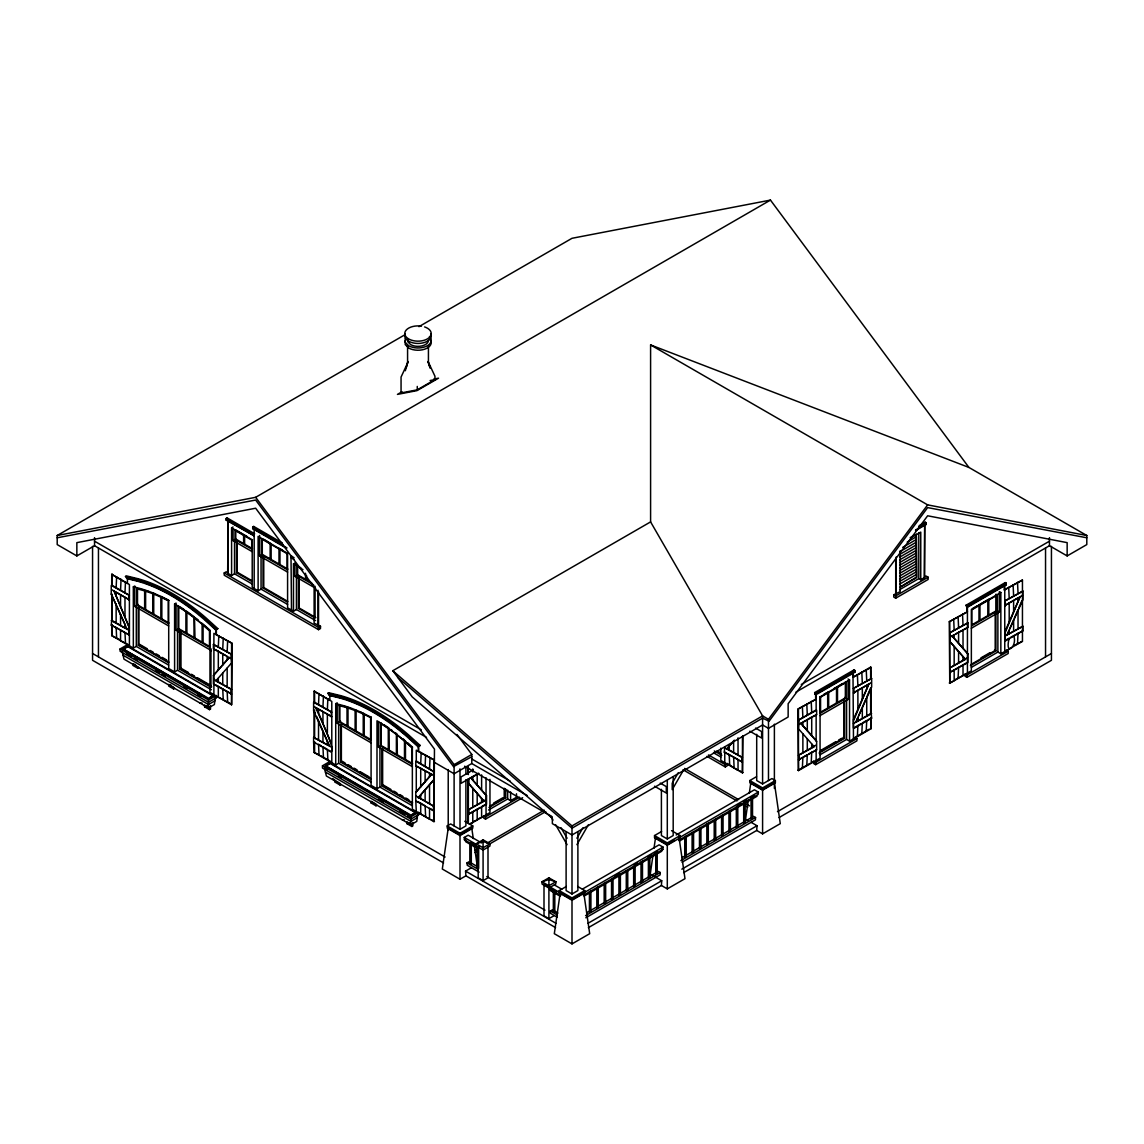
<?xml version="1.0" encoding="UTF-8"?>
<svg xmlns="http://www.w3.org/2000/svg" width="1144" height="1144" viewBox="0 0 1144 1144"><rect width="100%" height="100%" fill="white"/><g stroke="black" fill="none" stroke-linecap="round" stroke-linejoin="round"><path stroke-width="1.5" d="M586.658 912.755L658.286 871.399L660.26 872.529L660.088 874.888L585.814 917.774M583.411 895.337L662.876 849.463L663.034 847.103L659.116 844.83L582.396 889.117M588.359 927.655L661.404 885.485L661.732 880.751L650.264 874.13L653.009 855.126M681.953 857.728L753.581 816.373L755.555 817.502L755.383 819.876L682.067 862.204M676.161 834.991L754.411 789.803L758.343 792.077L758.172 794.436L678.707 840.325M683.654 872.629L756.699 830.458L757.028 825.739L751.136 822.336M654.01 848.204L655.512 837.837L667.295 844.644L674.66 840.382M748.305 800.099L745.559 819.118L748.348 820.72M749.306 793.192L750.807 782.811L762.59 789.617L774.388 782.811L780.279 823.651L762.59 833.862L756.699 830.458M405.233 338.367L405.233 342.313L408.651 345.745A13.227 7.636 0 0 0 426.054 346.403A13.227 7.636 0 0 0 429.458 336.522M405.233 340.64L405.233 344.587L408.651 348.005A13.227 7.636 0 0 0 424.61 349.22A13.227 7.636 0 0 0 430.773 340.64M407.764 339.568L407.936 341.899L410.639 344.601A10.425 6.02 0 0 0 421.993 345.903A10.425 6.02 0 0 0 428.428 340.34M405.319 370.742L407.936 361.475L406.234 367.653M853.967 719.733L868.796 684.069L853.467 719.447L853.467 728.084L860.831 723.823M856.513 720.591L857.886 717.417L857.886 720.992M858.529 715.958L861.675 708.665M866.108 698.455L862.319 707.207L862.319 718.432M870.527 688.245L866.737 696.996L866.737 715.887M871.642 678.449L853.467 688.373L871.642 678.449L871.642 687.072L855.826 722.179L871.156 713.327L871.642 718.146L853.967 728.356M1005.261 632.389L1020.091 596.71L1004.761 632.103L1004.761 640.726L1009.194 638.18C1004.318 657.686 1018.017 646.117 1013.613 635.621M1022.936 591.091L1004.761 601.029L1022.936 591.091L1022.936 599.728L1007.12 634.82L1009.194 630.072L1009.194 633.633M1009.823 628.614L1013.613 619.862L1013.613 631.088M1014.242 618.404L1018.031 609.652L1018.031 628.528M1018.66 608.193L1021.821 600.9M576.919 838.223L582.982 827.713M576.919 844.644L588.402 824.724M678.278 772.701L672.214 783.197L672.214 789.617L682.825 771.242M768.482 780.551L768.482 719.29L927.641 504.876L1086.8 535.506L1086.8 544.587L1067.152 555.927L1049.463 545.717L795.952 692.091M213.413 675.489L229.229 657.514L213.413 675.489L213.413 684.126L231.588 694.051M433.962 810.896L415.787 800.957L415.787 792.334L431.603 774.359L429.543 773.172L429.543 776.733M415.787 792.334L431.603 774.359M433.476 780.094L418.146 797.797L433.962 779.808L433.476 771.471L415.787 761.26L415.787 765.794L433.962 775.718M734.305 740.168L726.64 749.005L733.619 741.24L733.619 752.466M426.54 737.408L94.537 545.717L76.848 555.927L57.2 544.587L57.2 535.506L405.033 334.692M418.947 326.655L572 238.295L770.455 200.1L968.911 467.438L1086.8 535.506M402.087 391.72L397.454 394.394L416.931 390.647L438.552 378.178L433.676 379.107M407.579 346.017L407.579 363.034L401.058 377.062L401.058 392.95L417.26 389.832L434.949 379.622L434.949 376.219L428.071 361.475L430.158 368.068L428.428 363.034L428.428 346.017M127.041 629.157L111.24 594.051L111.24 585.428L129.415 595.352L111.726 585.142L111.726 574.359L127.442 583.44L127.442 578.306L138.095 580.923A188.617 108.895 60 0 1 143.043 582.41M116.631 576.633L116.145 587.687M57.2 535.506L255.655 497.311L770.455 200.1M121.064 579.179L120.563 590.247M125.482 576.462L126.469 575.904L138.209 578.778A190.69 110.096 60 0 1 206.077 617.974L217.832 628.642L215.372 629.643L204.733 619.962A188.617 108.895 60 0 0 137.595 581.209L126.955 578.592L125.482 576.462L137.223 579.35A190.69 110.096 60 0 1 205.105 618.532L216.845 629.214M226.183 518.489L227.155 517.932L254.669 533.805L253.682 534.377L226.183 518.489L226.183 520.191L254.182 535.792L229.129 521.335M226.183 520.191L227.155 517.932M111.726 589.675L129.415 599.885L116.145 592.234L116.145 595.795M125.482 581.738L124.982 592.792M111.24 594.051L124.982 624.395L124.982 627.97L111.726 620.305L111.24 625.124L129.415 635.063L126.469 633.361M252.209 584.012L234.534 573.802L231.588 575.503L231.588 527.856L233.061 526.998M168.583 665.05L136.293 646.403L133.333 648.105L133.333 586.843L134.806 585.985L134.806 606.406L168.64 625.94M137.509 588.416L137.509 604.847L168.954 623.008L168.211 623.423L136.78 605.276L136.78 588.831L140.683 589.189M285.957 547.904L252.71 528.7L252.71 526.998L253.682 526.426L282.411 543.014M252.71 528.7L253.682 526.426M233.061 528.7L233.061 540.611L234.534 539.768L234.534 573.802M235.02 539.482L235.764 539.053L252.466 548.691L251.723 549.12L235.02 539.482L235.02 530.401L251.723 540.039L252.466 539.625M134.806 606.406L136.293 605.562L136.293 646.403M136.78 605.276L138.252 604.432M111.24 625.124L119.09 629.1M136.78 588.831L141.541 590.004A177.492 102.474 60 0 1 166.738 600.071L168.954 600.457L165.165 598.598A180.266 104.075 60 0 0 133.333 586.843M111.726 624.853L111.726 635.621L119.591 639.596M128.915 626.712L114.085 591.048L128.915 626.712L128.915 635.335M314.114 586.086L314.114 623.137L320.492 626.268L320.492 628.528L318.532 629.672L224.21 575.217L224.21 572.944L226.183 571.814L228.142 572.944L228.142 520.191L227.656 573.23L231.588 575.503M211.383 689.76L177.549 670.227L174.603 671.928L174.603 603.946L176.076 603.088L176.076 630.23L211.44 650.65M116.631 637.894L116.145 627.398M129.415 630.516L111.24 620.591M259.588 535.506L259.588 555.927L261.061 555.083L261.061 589.117L287.587 604.418M261.547 554.797L262.291 554.368L287.83 569.111L287.087 569.54L261.547 554.797L261.547 538.91L287.087 553.653L287.83 553.238M236.493 540.897L236.493 572.658L237.237 572.229L252.409 581.009M125.482 642.999L124.982 632.503L120.563 629.958L120.563 640.726L127.942 644.415L120.077 648.948L120.077 651.222L208.494 702.273L216.359 697.726L216.359 695.466L208.494 699.999L120.077 648.948M205.448 697.111L123.023 648.948L127.942 646.117L213.413 695.466L209.724 698.155M123.023 649.52L127.942 646.689L213.413 696.024M294.079 559.387L291.019 557.628L291.505 555.641M138.252 608.451L138.252 645.259L138.982 644.844L168.926 662.133M291.019 557.628L291.505 610.095M176.076 630.23L177.549 629.386L177.549 670.227M178.035 629.1L209.481 647.247L209.481 630.802L204.719 626.483A177.492 102.474 60 0 0 179.508 607.45L178.035 606.563L178.035 629.1L178.779 628.671L210.21 646.832M313.613 584.856L296.911 575.217L296.911 566.137L297.654 565.708L297.654 574.788L311.74 582.911M231.588 527.856L252.209 539.768L252.209 587.415L258.115 590.819L261.061 589.117M263.02 556.213L263.02 587.973L263.763 587.544L287.802 601.429M294.952 562.734L294.952 576.347L296.425 575.503L296.425 609.523L315.587 620.591M296.911 575.217L297.654 574.788M132.847 663.706L132.847 665.408L137.766 668.239L138.739 667.667M209.481 630.802L210.21 630.387L203.089 624.052L203.089 642.713M215.372 629.643L217.832 628.642M174.603 603.946L178.135 606.091A180.266 104.075 60 0 1 209.967 631.088L209.967 692.349L231.588 704.818L232.075 643.285L215.858 634.491L215.858 629.357L205.219 619.691M218.819 635.621L218.318 646.689M223.237 638.18L222.737 649.234M213.413 644.415L231.588 654.339L213.413 644.415L213.413 648.948L231.588 658.872M227.656 640.726L227.155 651.794M179.508 630.516L179.508 669.083L180.981 668.239L188.474 672.558M213.899 694.608L213.899 633.347L232.075 643.285M258.115 590.819L258.115 536.364L287.587 553.381L287.587 607.822L293.479 611.225L296.425 609.523M298.384 576.633L298.384 608.393L299.127 607.964L315.83 617.617M173.616 688.945L173.616 687.244L168.711 684.398L168.711 686.1L173.616 688.945L174.603 688.373M213.899 679.293L231.588 689.503L215.773 680.952L231.588 662.962L231.088 654.625M224.21 572.944L318.532 627.398L320.492 626.268M123.023 648.948L208.494 698.298L213.413 695.466M210.467 705.676L210.467 709.08L209.481 709.637L209.481 707.936L204.561 705.104L204.561 706.806L205.548 706.234M214.886 700.857L208.494 704.532L123.023 655.197M223.237 699.427L222.737 688.945M227.656 701.987L227.155 691.491M329.429 746.002L313.613 710.896L313.613 702.273L331.789 712.197L314.114 701.987L314.114 691.205L329.829 700.285L329.829 695.152L340.469 697.768A188.617 108.895 60 0 1 345.416 699.256M319.019 693.478L318.532 704.532M323.437 696.024L322.951 707.092M327.856 693.307L328.843 692.749L340.597 695.623A190.69 110.096 60 0 1 408.465 734.82L420.206 745.488L417.76 746.489L407.107 736.808A188.617 108.895 60 0 0 339.982 698.054L329.343 695.438L327.856 693.307L339.611 696.196A190.69 110.096 60 0 1 407.478 735.377L419.233 746.06M329.343 695.438L330.316 694.88L328.843 692.749M314.114 706.52L331.789 716.73L324.424 712.483M327.856 698.584L327.37 709.637M322.951 722.851L322.951 711.625L315.973 708.165C315.572 708.551 340.926 759.73 328.843 750.192M313.613 710.896L315.372 713.527M370.956 781.895L338.667 763.248L335.721 764.95L335.721 703.689L337.194 702.831L337.194 723.251L371.028 742.785M1067.152 555.927L1067.152 542.642L927.641 515.787L788.144 703.717L788.144 717.016L768.482 728.356L762.59 724.953L572 834.991L552.352 823.651L552.352 818.26L412.24 696.925L392.807 670.727L650.593 521.893L650.593 344.93L968.911 467.438M339.897 705.247L339.897 721.692L371.342 739.853L370.599 740.268L339.167 722.121L339.167 705.676L343.071 706.034M337.194 723.251L338.667 722.407M339.167 722.121L340.64 721.278M331.302 752.18L313.613 741.97L313.613 737.437L327.37 744.816L327.37 741.24L328.743 744.415M313.613 741.97L314.114 752.466L335.721 764.95M339.167 705.676L343.929 706.849A177.492 102.474 60 0 1 369.126 716.916L371.342 717.302L369.869 716.501M314.114 752.466L319.019 754.74L318.532 744.244L321.478 745.945M331.302 743.557L316.473 707.893M331.789 747.361L313.613 737.437M323.437 757.285L322.951 746.789L327.37 749.349L327.856 759.845M322.465 765.794L410.882 816.845L418.733 812.311L418.733 814.571L410.882 819.118L322.465 768.067L322.465 765.794L330.316 761.26L320.492 755.583M362.033 787.515L325.411 765.794L330.316 762.962L415.787 812.311L412.112 815M325.411 766.366L330.316 763.534L415.787 812.869M340.64 725.296L340.64 762.104L342.113 761.26L345.102 762.991M378.464 721.635L378.464 747.075L379.937 746.231L379.937 787.072L412.226 805.705M380.423 745.945L381.166 745.516L412.598 763.663L411.869 764.092L380.423 745.945L380.423 723.394L381.896 724.295A177.492 102.474 60 0 1 407.092 743.328L411.869 747.647L411.869 764.092M332.775 778.563L335.235 780.551L335.235 782.253L336.207 781.681M335.235 782.253L340.14 785.084L341.127 784.512M411.869 747.647L412.598 747.232L407.836 742.899M417.76 746.489L420.206 745.488M433.476 771.471L416.287 760.974L416.287 750.192L434.463 760.131L418.246 751.336L418.246 746.203L409.967 738.681M421.192 752.466L420.706 763.534M425.611 755.026L425.125 766.08M415.787 765.794L428.071 772.314M430.044 757.571L429.543 768.639M335.721 703.689A180.266 104.075 60 0 1 367.553 715.443L371.085 717.388L371.085 785.37L376.991 788.774L379.937 787.072M381.896 749.12L381.896 785.928L382.639 785.513L412.569 802.788M376.991 805.219L376.004 805.791L376.004 804.089L371.085 801.243L371.085 802.945L372.072 802.387M454.111 825.925L454.111 764.664L471.786 754.454L456.928 734.434M471.786 756.727L453.51 766.594L255.655 500.042L57.2 537.78M527.198 795.523L471.786 763.534L454.111 773.744L434.463 762.39M416.287 796.138L433.962 806.348L418.647 797.511M415.787 800.957L416.287 811.454M473.115 769.955L460.989 776.962L460.989 783.383L478.664 773.172M468.354 823.537L468.354 779.121L478.864 773.63M325.411 765.794L410.882 815.143L415.787 812.311M919.104 525.697L925.181 522.179L926.168 522.751L926.168 524.452L915.515 530.601M918.561 527.141L926.168 522.751M412.841 822.522L412.841 825.925L411.869 826.483L411.869 824.781L406.949 821.95L406.949 823.651L407.936 823.079M417.26 817.703L410.882 821.378L325.411 772.043M915.701 529.929L924.695 524.738L924.695 577.477L920.763 579.751L918.804 578.621L899.642 589.675M327.513 769.855L324.424 768.067L326.383 776.004L410.882 824.781L416.773 821.378L417.76 814.013L418.733 814.571M425.611 816.273L425.125 805.791L417.76 801.529M910.266 537.594L914.828 534.963M910.452 538.066L920.763 532.103L920.763 579.751M907.235 542.042L916.344 536.779L916.344 577.205L900.142 587.129L916.844 577.477L916.344 534.091M902.688 547.375L916.344 539.482M899.642 551.823L916.344 542.17M376.991 788.774L376.991 720.791L380.523 722.937A180.266 104.075 60 0 1 412.355 747.933L412.355 809.194L433.962 821.664L434.463 749.106L255.655 508.222L76.848 542.642L76.848 555.927M899.642 554.511L916.344 544.873M899.642 557.199L916.344 547.561M899.642 559.902L916.344 550.25M483.669 800.914L468.354 783.211L484.169 801.2L468.354 809.752L486.043 799.542M899.642 562.591L916.344 552.952M464.779 821.306L472.772 825.925L472.772 828.184L460.002 835.563L447.232 828.184L447.232 825.925L450.664 823.937L460.002 829.329L465.894 825.925L465.894 779.679M469.827 813.441L480.137 807.492M484.555 804.933L481.61 806.634L481.61 817.417L478.178 818.832M899.642 565.293L916.344 555.641M468.354 814.299L486.529 804.361L486.529 795.738L470.713 777.763L486.529 795.738M899.642 567.982L916.344 558.343M493.579 803.131L502.688 797.869M489.761 806.191L504.947 797.425L504.947 788.659M488.988 807.492L505.691 797.84L505.691 789.074M899.642 570.67L916.344 561.032M488.488 810.038L507.65 798.984L510.596 800.686L516.487 797.282L516.487 793.779M899.642 573.373L916.344 563.735M469.34 823.937L472.772 822.522L472.772 811.739M473.759 821.378L477.191 819.962L477.191 809.194M469.827 824.223L489.961 812.597L489.961 779.336M899.642 576.061L916.344 566.423M522.651 797.697L485.542 819.118L483.583 817.974L483.583 815.715L485.542 816.845L519.562 797.211M899.642 578.764L916.344 569.111M447.232 825.925L460.002 833.29L472.772 825.925M899.642 581.452L916.344 571.814M899.642 584.141L916.344 574.502M478.664 848.047L464.421 839.825L464.264 837.451L468.182 835.191L481.61 842.942M464.421 839.825L465.408 839.253L465.565 841.612L478.249 848.934M924.695 524.738L924.209 577.205L926.168 576.061L928.141 577.205L928.141 579.465L895.709 598.183L893.75 597.054L893.75 594.78L900.142 591.663L900.142 550.908M893.75 594.78L895.709 595.924L928.141 577.205M483.083 839.825L476.219 843.786L476.219 846.059L483.083 850.035L489.961 846.059L489.961 843.786L483.083 839.825L483.083 880.651L488.002 877.82L488.002 846.059M474.688 850.349L477.777 848.562M487.058 843.199L544.258 810.166M474.817 852.537L477.906 850.75M545.745 811.582L483.083 847.761L476.219 843.786L483.083 841.526L489.961 843.786M479.121 872.128L467.21 865.25L467.038 862.891L469.011 861.747L477.406 866.609M555.569 927.612L465.894 875.832L465.565 871.113L471.457 867.71M473.287 838.566L471.786 828.184L460.002 834.991L448.219 828.184L442.313 869.025L460.002 879.236L465.894 875.832M801.286 684.469L1049.463 541.183M572 834.991L572 825.925L762.59 715.887L768.482 719.29M814.657 692.62L853.967 669.941L854.94 670.513L854.94 672.214L815.643 694.894L814.657 692.62L815.643 693.192L854.94 670.513M965.965 605.276L1005.261 582.582L1006.234 583.154L1006.234 584.856L966.937 607.55L965.965 605.276L966.937 605.848L1006.234 583.154M814.657 694.322L816.144 694.051L816.144 709.923L798.455 720.134L816.63 710.209L816.63 714.743L798.455 724.681M817.631 693.178L846.002 676.805M848.991 675.074L851.98 673.358M1086.8 537.78L927.641 507.607L769.083 721.206L762.59 718.146L572 828.184L397.669 677.277M739.51 760.402L742.456 762.104L724.281 752.18L724.767 747.361M797.969 709.08L816.144 699.156L797.969 709.08L798.455 770.613L820.062 758.143L820.062 696.882L849.534 679.865L849.534 741.126L846.589 739.424L820.062 754.74M853.467 738.852L852.981 672.214L852.981 677.305L870.655 667.109L871.156 678.163M949.263 621.721L967.438 611.797L949.263 621.721L949.749 683.268L971.356 670.784L971.356 609.538L1000.843 592.52L1000.843 653.767L997.883 652.066L971.356 667.381M1004.275 584.856L1004.275 589.961L1022.45 580.037L1022.45 641.298L1000.843 653.767M823.751 694.465L826.368 692.964M833.904 688.602L836.521 687.101L836.521 702.974M842.742 683.511L837.508 686.529L837.508 702.416M972.429 608.637L977.662 605.605M724.281 752.18L732.131 756.155M871.156 667.381L852.981 677.305M1022.45 580.037L1004.275 589.961M820.563 697.168L846.102 682.41L846.102 698.298L820.563 713.041L819.819 712.626L819.819 696.739L820.563 697.168L820.563 713.041M997.396 595.066L971.857 609.809L971.857 625.697L997.396 610.953L997.396 595.066L995.923 594.222L995.923 610.095L997.396 610.953M967.924 622.865L949.749 632.789L967.924 622.865L967.924 627.398L949.749 637.322M708.451 754.954L725.267 764.664L727.226 763.534L738.037 770.341L738.037 759.559L733.619 756.999L734.105 767.495M706.92 756.341L725.267 766.938L727.226 765.794L727.226 763.534M805.819 720.42L802.874 722.121L802.874 725.682M813.184 716.173L816.63 714.743M865.264 686.1L853.467 692.906L871.156 682.696M868.796 684.069L866.737 685.256L866.737 688.817M949.749 672.486L967.924 662.562L967.924 653.939L952.108 635.964L954.167 634.777L954.167 638.338M955.64 633.919L967.924 627.398M1012.14 601.301L1004.761 605.562L1022.45 595.352M819.819 712.626L845.359 697.869L845.359 681.996M972.429 624.51L996.667 610.524L996.667 594.637M729.686 764.95L729.186 754.454M724.281 747.647L742.456 757.571L727.126 748.719M820.062 715.601L848.061 699.427L848.061 680.709M971.356 628.242L999.356 612.083L999.356 591.663L1000.843 592.52M548.905 877.82L542.042 881.795L542.042 884.055L548.905 888.03L555.784 884.055L555.784 881.795L548.905 877.82L548.905 918.661L553.825 915.829M720.834 748.162L720.834 760.402L742.456 772.886L742.942 735.849M559.344 892.349L549.406 886.614L550.393 890.59L560.245 896.281M577.677 886.486L584.77 890.59L584.77 892.849L572 900.228L559.23 892.849L559.23 890.59L566.323 886.486M671.557 830.644L680.065 835.563L680.065 837.837L667.295 845.201L654.525 837.837L654.525 835.563L661.618 831.474M756.699 734.305L756.699 780.551L762.59 783.955L771.928 778.563L775.36 780.551L775.36 782.811L762.59 790.189L749.821 782.811L749.821 780.551L756.484 776.69M965.078 659.101L949.749 641.412L965.565 659.387L949.749 667.953L967.438 657.743M1007.12 634.82L1022.936 626.268L1022.936 630.802L1005.261 641.012M798.941 720.42L798.455 728.771L814.271 746.746L798.455 755.297L816.144 745.087M871.642 713.613L853.467 723.537M1022.936 626.268L1004.761 636.193M801.401 758.143L798.455 759.845L816.63 749.921L816.63 741.283L800.814 723.308L816.63 741.283M808.765 753.882L816.63 749.921M868.21 719.576L871.642 718.146M951.222 671.642L965.965 663.134M1010.667 637.322L1022.936 630.802M566.108 831.902L566.108 890.59L572 893.993L577.892 890.59L577.892 831.902M661.404 789.331L661.404 835.563L667.295 838.967L673.187 835.563L673.187 776.876M820.62 750.45L835.635 741.77M838.652 740.039L841.655 738.309M980.923 657.9L989.946 652.695M819.848 751.737L843.886 737.866L843.886 701.043M971.142 664.392L995.194 650.507L995.194 613.699M819.09 753.038L844.629 738.295L844.629 701.472M970.384 665.679L995.923 650.936L995.923 612.369M559.23 890.59L572 897.954L584.77 890.59M654.525 835.563L667.295 842.942L680.065 835.563M749.821 780.551L762.59 787.916L775.36 780.551M557.3 917.259L550.393 913.269L550.393 911.01L552.352 909.866L557.957 913.098M663.034 847.103L572 899.656L560.217 892.849L554.311 933.69L572 943.9L589.689 933.69L583.783 892.849M678.549 838.137L758.343 792.077M614.514 876.247L619.104 873.601M634.391 864.778L637.437 863.005M648.133 856.827L651.193 855.068M654.254 853.31L657.314 851.536M737.322 805.347L740.382 803.574M743.443 801.815L746.489 800.056M751.079 797.397L754.139 795.638M797.969 770.341L809.752 763.534M813.684 761.26L813.684 763.534L815.643 764.664L856.913 740.84L856.913 738.566L815.643 762.39L813.684 761.26L811.225 762.676L811.711 752.18M869.183 729.214L854.94 737.437L856.913 738.566M949.263 682.982L954.167 680.723L954.167 669.941M955.154 679.579L963.019 675.618L963.019 664.836M1014.585 645.259L1022.45 641.298M849.534 741.126L871.156 728.642L871.156 717.874M584.098 896.081L661.732 851.25L661.89 848.891L662.876 849.463M679.393 841.054L757.028 796.238M966.937 675.046L1008.207 651.222L1008.207 653.496L966.937 677.319L964.978 676.176L964.978 673.916L966.937 675.046L966.937 677.319M585.585 915.643L660.26 872.529M680.88 860.617L755.555 817.502M777.462 811.668L1051.436 653.496M588.059 923.279L661.732 880.751M681.824 869.154L757.028 825.739M779.021 817.574L1051.436 660.303L1051.436 546.374M661.404 885.485L667.295 888.888L684.984 878.678L679.093 837.837M430.087 380.552L434.949 379.622M132.847 664.264L135.307 664.55M168.711 684.97L171.157 685.256M199.657 702.831L202.116 703.117M204.561 705.676L207.021 705.962L209.481 707.936M402.044 819.676L404.49 819.962M406.949 822.522L409.409 822.808L411.869 824.781M142.271 589.575L144.644 590.304L144.644 608.966M147.333 591.133L148.32 591.448M344.659 706.42L347.018 707.149L347.018 725.811M350.707 708.293L348.005 707.45L348.005 726.383M153.239 593.25L154.783 593.822M360.532 712.111L361.518 712.526M161.118 596.539L167.482 599.656M650.593 344.93L927.641 504.876M926.168 524.452L925.181 522.179M1017.531 582.31L1018.031 593.364M1013.112 584.856L1013.613 595.924M1006.234 584.856L1005.261 582.582M1008.693 587.415L1009.194 598.469M997.883 611.239L999.356 612.083M1017.531 643.557L1018.031 633.075M962.519 614.071L963.019 625.124M958.1 616.616L958.586 627.684M953.681 619.176L954.167 630.23M1006.234 650.092L1008.207 651.222M994.451 650.092L995.923 650.936M952.108 635.964L967.924 653.939M958.1 677.877L958.586 667.381M866.237 669.655L866.737 680.709M861.818 672.214L862.319 683.268M854.94 672.214L853.967 669.941M857.399 674.76L857.886 685.814M848.061 679.007L849.534 679.865M844.629 697.454L846.102 698.298M846.589 698.584L848.061 699.427M871.156 728.642L870.655 717.86M866.237 730.916L866.737 720.42L862.319 722.979L861.818 733.461M811.225 701.415L811.711 712.483M806.806 703.975L807.292 715.029M857.399 736.021L857.886 725.525M802.387 706.52L802.874 717.588M843.157 737.437L844.629 738.295M755.555 728.084L761.618 731.588L761.618 738.009L749.821 731.202M806.806 765.236L807.292 754.74L802.874 757.285L802.387 767.781M717.288 750.979L720.291 752.723M716.544 751.408L721.063 754.01M714.314 750.964L721.821 755.297M713.47 752.752L720.834 756.999M739.996 770.899L742.942 772.6M684.584 768.41L738.652 799.627M744.83 803.188L749.463 805.862M682.982 769.755L736.979 800.914M741.598 803.589L747.776 807.149M252.71 526.998L282.94 544.458M287.03 547.947L254.182 528.986L254.182 588.545M263.592 539.239L268.84 542.27M282.582 550.207L279.965 548.691L279.965 564.578M291.019 555.927L294.079 557.686M247.218 536.593L244.602 535.077L244.602 544.158M300.843 567.839L293.479 563.592L293.479 611.225M296.911 566.137L302.988 569.64M660.245 783.111L666.308 786.6L666.308 793.021L654.525 786.214M233.061 540.611L252.209 551.68M259.588 555.927L287.587 572.1M294.952 576.347L315.587 588.259M236.493 572.658L251.68 581.424M263.02 587.973L287.058 601.858M298.384 608.393L315.086 618.032L315.086 586.271M94.537 541.183L421.307 729.843M471.786 758.987L510.267 781.209M464.621 766.194L552.266 816.802M505.691 797.84L504.218 796.996L504.218 788.23M111.726 574.359L129.415 584.57L129.415 645.831M314.114 691.205L331.789 701.415L331.789 762.676M215.372 649.52L225.683 655.469M378.464 747.075L412.283 766.609M215.372 684.684L230.116 693.192M432.489 810.038L429.543 808.336L429.543 819.118L420.706 814.013L420.706 803.231M139.725 644.415L147.204 648.734M150.207 650.464L153.196 652.194M156.199 653.925L159.188 655.655M162.176 657.385L166.666 659.974M191.463 674.288L194.466 676.018M197.454 677.748L210.925 685.528M348.091 764.721L351.094 766.451M354.082 768.167L357.085 769.898M360.074 771.628L369.054 776.819M383.369 785.084L390.862 789.403M393.851 791.133L396.839 792.864M399.842 794.594L402.831 796.324M405.82 798.054L408.823 799.77M211.683 686.815L180.251 668.668L180.251 631.846M371.314 778.978L341.37 761.689L341.37 724.867M554.311 884.913L561.775 889.217M138.252 645.259L168.197 662.548M179.508 669.083L210.954 687.244L210.954 648.662M340.64 762.104L370.57 779.393M381.896 785.928L411.84 803.217M464.264 837.451L476.19 844.344M545.23 884.77L548.905 886.9M230.602 703.689L218.318 697.168L218.318 686.386M431.517 819.676L434.463 821.378M471.099 842.542L473.959 844.186M551.808 889.131L556.084 891.605M111.726 635.621L133.333 648.105M174.603 671.928L168.711 668.525L168.711 600.543M549.406 888.888L560.803 895.466M216.359 697.726L215.372 697.168L214.386 704.532L208.494 707.936L208.494 699.999M365.093 789.274L381.882 798.97M384.927 800.729L409.352 814.828M126.669 653.896L131.303 656.57M134.391 658.358L137.48 660.131M155.999 670.827L159.088 672.615M162.176 674.402L165.265 676.176M183.798 686.872L186.887 688.659M197.683 694.894L200.772 696.682M338.324 776.09L341.412 777.877M378.464 799.27L383.097 801.944M400.071 811.739L404.704 814.414M407.793 816.201L410.882 817.974M134.077 664.407L136.536 665.822M335.235 780.551L338.91 782.668M210.467 709.08L124.01 659.159L122.036 651.222M204.561 706.806L209.481 709.637M371.085 802.945L376.004 805.791M406.949 823.651L411.869 826.483M467.038 862.891L478.249 869.354M550.393 911.01L557.385 915.043M486.786 876.547L544.987 910.152M92.564 653.496L445.116 857.028M483.083 880.651L478.178 877.82L478.178 846.059M548.905 918.661L544.001 915.829L544.001 884.055M465.565 871.113L555.941 923.294M443.572 862.948L92.564 660.303L92.564 546.374M384.041 724.81L388.288 727.627L388.288 749.635M180.251 607.021L184.484 609.838M389.003 728.113L389.26 750.192M390.991 729.543L391.963 730.258M395.338 732.703L396.382 733.533L396.382 754.311M396.882 733.919L397.368 754.883M194.494 617.074L194.98 638.037M196.053 618.289L198.169 619.948M402.774 738.609L404.49 740.068L404.49 758.987M392.807 670.727L572 825.925M255.655 497.311L454.111 764.664M650.593 521.893L762.59 715.887L762.59 724.953M561.018 827.713L567.081 838.223M550.293 815.543L552.938 820.134M555.598 824.724L567.081 844.644M316.631 716.444L322.951 731.03L322.951 742.256M323.58 732.489L326.741 739.782M474.288 845.473L477.034 864.492M1049.463 537.68L1049.463 545.717M1045.544 547.99L1045.544 656.899M1018.031 601.472L1018.031 597.897L1013.613 600.457L1013.613 611.683M1009.194 603.002L1009.194 621.893M1005.261 601.301L1005.261 605.848M1004.761 651.508L1004.761 585.142L967.438 606.692L967.438 673.058M997.883 613.012L997.883 652.066M988.802 615.057L988.802 599.184L979.965 604.289L979.965 620.162M987.815 599.742L987.815 615.629M978.978 604.847L978.978 620.734M966.937 605.848L966.937 611.511M963.019 629.672L963.019 648.548M963.019 656.727L963.019 660.303M958.586 632.217L958.586 643.443M958.586 651.622L958.586 662.848M954.167 646.517L954.167 665.408M950.235 633.075L950.235 641.698M950.235 668.239L950.235 672.772M949.749 622.007L949.749 683.268M918.804 532.732L918.804 578.621M896.21 556.999L896.21 593.936M895.709 558.486L895.709 593.65M895.709 595.924L895.709 598.183M871.156 688.559L871.156 713.327M870.655 667.109L870.655 679.35M870.655 688.102L870.655 714.356M862.319 687.801L862.319 699.027M857.886 690.361L857.886 709.237M853.967 688.659L853.967 693.192M846.589 700.357L846.589 739.424M828.656 707.521L828.656 691.634L827.684 692.206L827.684 708.079M816.144 714.471L816.144 740.997M816.144 749.635L816.144 760.402M815.643 693.192L815.643 698.87M815.643 762.39L815.643 764.664M811.711 735.892L811.711 717.016L807.292 719.576L807.292 730.787M811.711 744.086L811.711 747.647M807.292 738.981L807.292 750.192M802.874 733.876L802.874 752.752M798.941 755.583L798.941 760.131M798.455 709.366L798.455 770.613M774.388 724.181L774.388 788.445M762.59 725.267L762.59 783.955M762.59 787.916L762.59 833.862M752.523 797.697L752.523 818.117L751.05 818.975L751.05 798.555M745.159 801.958L745.159 822.379L743.686 823.222L743.686 802.802M742.456 736.336L742.456 772.886M741.956 757.857L741.956 762.39M738.037 737.851L738.037 755.026M737.794 806.205L737.794 826.626L736.307 827.484L736.307 807.063M730.415 810.467L730.415 830.887L728.942 831.731L728.942 811.311M729.186 746.346L729.186 749.921M725.267 764.664L725.267 766.938M724.767 751.894L724.767 762.676M723.051 814.714L723.051 835.134L721.578 835.992L721.578 815.572M715.686 818.975L715.686 839.396L714.213 840.239L714.213 821.521M708.308 823.222L708.308 843.643L706.835 844.501L706.835 824.08M700.943 827.484L700.943 847.904L699.47 848.748L699.47 828.327M693.579 831.731L693.579 852.151L692.106 853.009L692.106 832.589M686.214 835.992L686.214 856.413L684.741 857.256L684.741 836.836M667.295 780.279L667.295 838.967M667.295 842.942L667.295 888.888M657.228 852.723L657.228 873.144L655.755 873.987L655.755 853.567M649.863 856.97L649.863 877.391L648.391 878.249L648.391 857.828M642.485 861.232L642.485 881.652L641.012 882.496L641.012 862.076M635.12 865.479L635.12 885.899L633.647 886.757L633.647 866.337M627.756 869.74L627.756 890.161L626.283 891.004L626.283 870.584M620.391 873.987L620.391 894.408L618.918 895.266L618.918 874.845M613.012 878.249L613.012 898.669L611.539 899.513L611.539 879.092M605.648 882.496L605.648 902.916L604.175 903.774L604.175 883.354M598.283 886.757L598.283 907.178L596.811 908.021L596.811 887.601M590.919 891.004L590.919 911.425L589.432 912.283L589.432 891.862M572 835.306L572 893.993M572 897.954L572 943.9M554.811 892.005L554.811 912.426L553.338 911.568L553.338 891.147M553.825 891.119L553.825 910.524M510.596 791.934L510.596 800.686M507.65 790.104L507.65 798.984M486.043 777.763L486.043 814.857M485.542 816.845L485.542 819.118M481.61 774.903L481.61 790.347M481.61 798.526L481.61 802.101M478.664 845.774L478.664 868.468L477.191 867.61L477.191 847.189M477.191 774.016L477.191 785.242M477.191 793.421L477.191 804.647M472.772 768.954L472.772 772.043M472.772 776.576L472.772 780.136M472.772 788.316L472.772 807.206M471.786 754.454L471.786 763.534M471.299 843.786L471.299 864.206L469.827 863.362L469.827 842.942M468.84 779.407L468.84 783.497M468.84 810.038L468.84 814.571M468.354 766.895L468.354 774.588M467.867 767.023L467.867 774.03M467.867 779.279L467.867 823.036M465.894 767.238L465.894 774.345M460.002 768.868L460.002 829.329M460.002 833.29L460.002 879.236M448.219 769.554L448.219 830.258M433.962 760.402L433.962 821.664M433.476 806.634L433.476 811.168M429.543 784.913L429.543 803.803M425.125 770.613L425.125 781.838M425.125 790.018L425.125 801.243M420.706 768.067L420.706 786.943M420.706 795.123L420.706 798.698M418.733 745.917L418.733 751.05M417.26 386.429L417.26 389.832M416.287 765.508L416.287 792.048M410.882 816.845L410.882 824.781M405.476 740.897L405.476 759.559M382.639 748.691L382.639 785.513M381.166 722.979L381.166 745.516M370.599 717.731L370.599 740.268M364.207 735.735L364.207 713.727L363.234 713.27L363.234 735.163M356.113 731.059L356.113 710.267L355.126 709.909L355.126 730.487M340.14 783.383L340.14 785.084M338.667 724.181L338.667 763.248M331.302 712.483L331.302 717.016M327.37 714.185L327.37 733.061M318.532 591.72L318.532 625.124M318.532 627.398L318.532 629.672M318.532 709.08L318.532 712.64M318.532 720.82L318.532 739.71M318.032 590.247L318.032 625.41M314.6 690.919L314.6 703.174M314.6 710.181L314.6 738.18M314.6 741.684L314.6 752.18M314.114 710.61L314.114 737.151M306.492 575.361L306.492 579.894M305.519 573.273L305.519 579.322M299.127 577.977L299.127 607.964M287.087 553.653L287.087 569.54M278.993 548.133L278.993 564.006M271.128 543.586L271.128 559.473M270.141 543.028L270.141 558.901M263.763 557.557L263.763 587.544M262.291 540.254L262.291 554.368M253.682 534.377L253.682 536.078M251.723 540.039L251.723 549.12M243.615 543.586L243.615 534.52L235.764 529.972L235.764 539.053M237.237 542.242L237.237 572.229M231.588 643.557L231.588 704.818M231.088 689.789L231.088 694.322M227.155 656.327L227.155 659.888M227.155 668.067L227.155 686.958M222.737 653.767L222.737 664.993M222.737 673.173L222.737 684.398M218.318 651.222L218.318 670.098M218.318 678.278L218.318 681.853M216.359 629.086L216.359 634.205M202.116 623.223L202.116 642.141M194.008 637.465L194.008 616.688L186.887 611.454L186.887 633.347M185.9 610.782L185.9 632.789M180.981 631.417L180.981 668.239M178.779 606.134L178.779 628.671M168.211 600.886L168.211 623.423M161.833 596.882L161.833 618.89M160.846 596.424L160.846 618.318M153.725 593.421L153.725 614.214M152.738 593.064L152.738 613.642M145.617 590.604L145.617 609.538M138.982 608.022L138.982 644.844M137.766 666.537L137.766 668.239M128.915 595.638L128.915 600.171M124.982 597.34L124.982 616.216M120.563 594.78L120.563 606.005M120.563 614.185L120.563 625.41M116.145 603.975L116.145 622.865M112.212 574.073L112.212 586.329M112.212 595.08L112.212 621.335M112.212 624.838L112.212 635.335M111.726 593.765L111.726 620.305M98.455 547.99L98.455 656.899M94.537 537.68L94.537 545.717M144.702 582.968A188.617 108.895 60 0 1 149.707 584.77M151.38 585.428A188.617 108.895 60 0 1 164.865 591.634M166.223 592.349A188.617 108.895 60 0 1 178.435 599.47M181.152 601.215A188.617 108.895 60 0 1 195.953 611.954M198.613 614.085A188.617 108.895 60 0 1 201.258 616.287M347.075 699.813A188.617 108.895 60 0 1 359.144 704.561M360.489 705.162A188.617 108.895 60 0 1 387.587 720.806M391.634 723.694A188.617 108.895 60 0 1 399.671 729.858M402.316 732.031A188.617 108.895 60 0 1 404.976 734.248M424.61 326.927A13.227 7.636 0 0 1 425.582 339.782A13.227 7.636 0 0 1 404.976 334.863A13.227 7.636 0 0 1 421.421 326.154M430.773 333.833A13.227 7.636 0 0 1 418.003 343.443A13.227 7.636 0 0 1 405.233 333.833M555.784 881.795L548.905 885.756L542.042 881.795L548.905 879.521L555.784 881.795"/></g></svg>
